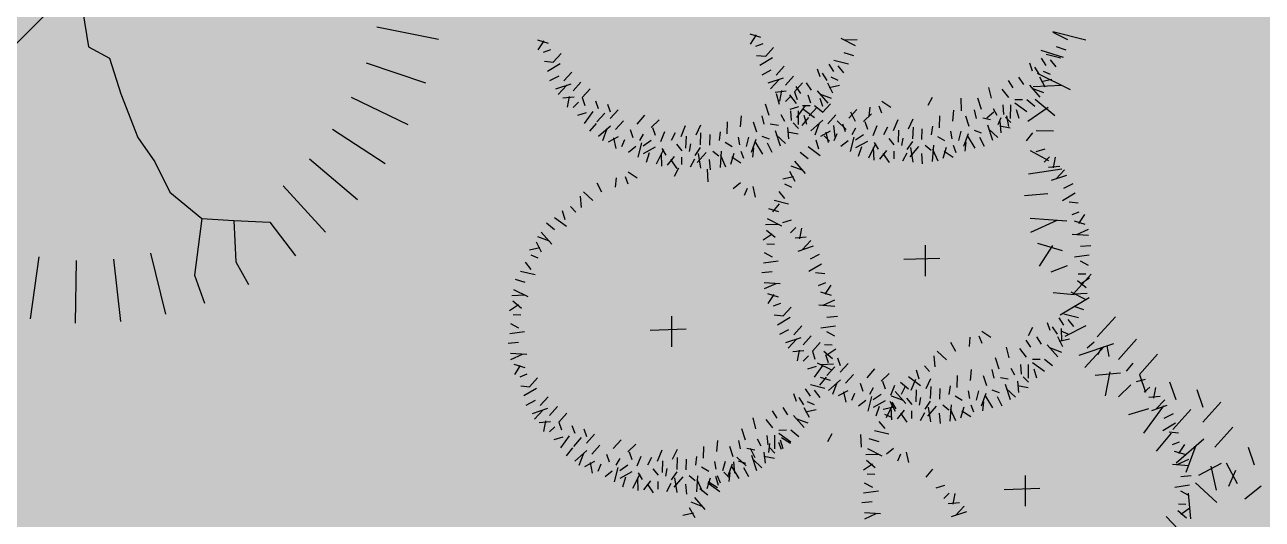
# Model space of a CAD drawing. Header units: millimetres. Extents: x 216896 to 446004, y 63591 to 243769.
# Drawn here: x 310579 to 312055, y 201129 to 201719 of the extents above; entities that cross this region are included whole.
import ezdxf

# ---------------------------------------------------------------- set-up
doc = ezdxf.new("R2010")
doc.units = ezdxf.units.MM
for name, color, linetype, true_color in [('green', 7, 'Continuous', 0x45e718), ('shadov', 7, 'Continuous', 0x2a3c34), ('trees', 7, 'Continuous', 0x547000)]:
    doc.layers.add(name, color=color, linetype=linetype, true_color=true_color)

msp = doc.modelspace()

# ---------------------------------------------------------------- hatches: boundary and pattern name
at = {"layer": 'shadov', "ltscale": 0.1}
h = msp.add_hatch(dxfattribs=at)
h.set_pattern_fill('DOTS', color=256, scale=0.001)
h.paths.add_polyline_path([(301407.1, 217899.8), (312801.2, 225349), (312801.2, 212348), (312876.2, 207772.5), (312801.2, 178300), (309333.4, 178300), (309333.4, 168225), (331284.9, 168225), (319890.8, 160775.8), (297939.4, 160775.8), (297939.4, 170850.8), (301375.7, 173101.6)])

# ---------------------------------------------------------------- linework, layer by layer
at = {"layer": 'green'}
for p, q in [((310640.9, 201779.3), (310654.9, 201692.6)), ((310614.4, 201742.2), (310569.4, 201697.1)), ((311072.2, 201701.2), (310998.9, 201716.2)), ((311443.7, 201708), (311456.6, 201704.1)), ((311805.5, 201709.9), (311822.7, 201701.3)), ((311190.4, 201701), (311203.3, 201697)), ((311191.4, 201688.8), (311198.5, 201699.7)), ((311444.7, 201695.9), (311451.8, 201706.7)), ((311459.2, 201696.1), (311450.7, 201692.8)), ((311552.2, 201702.8), (311569.4, 201694.3)), ((311571.8, 201701), (311556.6, 201700.4)), ((310654.9, 201692.6), (310679.7, 201679.1)), ((310679.7, 201679.1), (310693.2, 201636.3)), ((311205.9, 201689.1), (311197.4, 201685.7)), ((311218.6, 201684.7), (311209.1, 201674.2)), ((311462.9, 201680.9), (311451.9, 201682)), ((311470.8, 201679.3), (311455.6, 201670.2)), ((311471.9, 201691.8), (311462.4, 201681.2)), ((311555.8, 201685.8), (311567.6, 201682.1)), ((311791.4, 201678.9), (311797.1, 201670.1)), ((311797.5, 201683.7), (311814.7, 201679.4)), ((311809.1, 201692.8), (311820.9, 201689.1)), ((311057.3, 201649.2), (310986.5, 201673.2)), ((311209.6, 201673.8), (311198.6, 201674.9)), ((311217.5, 201672.3), (311202.3, 201663.2)), ((311469, 201664.6), (311458.1, 201658.9)), ((311484.6, 201669.3), (311475.1, 201658.8)), ((311524, 201666.3), (311527.2, 201657)), ((311538.1, 201671.8), (311543.7, 201663.1)), ((311544.2, 201676.7), (311561.4, 201672.4)), ((311548.7, 201670), (311555.6, 201661.4)), ((311777.3, 201673.3), (311780.5, 201664.1)), ((311783.5, 201668.3), (311789.2, 201659.6)), ((311793.8, 201663.6), (311802.2, 201660)), ((311802, 201677), (311808.9, 201668.5)), ((311215.7, 201657.6), (311204.7, 201651.9)), ((311231.3, 201662.3), (311221.8, 201651.8)), ((311242.3, 201650.4), (311232.9, 201639.9)), ((311483.6, 201655.2), (311465.4, 201649)), ((311468.4, 201642.6), (311478.8, 201653.7)), ((311495.7, 201657.5), (311486.2, 201646.9)), ((311506.7, 201649.6), (311497.2, 201639)), ((311511.2, 201649.4), (311516.8, 201640.7)), ((311530.2, 201661.3), (311535.8, 201652.5)), ((311543, 201637.3), (311536.7, 201649.1)), ((311540.5, 201656.6), (311548.9, 201652.9)), ((311751.9, 201652.5), (311757.5, 201643.8)), ((311764.5, 201656.4), (311770.2, 201647.7)), ((311796.3, 201644.3), (311790, 201656.2)), ((311804.2, 201653.5), (311791.6, 201650.9)), ((310693.2, 201636.3), (310713.5, 201584.5)), ((311230.3, 201648.1), (311212.1, 201642)), ((311215.1, 201635.6), (311225.4, 201646.7)), ((311253.4, 201642.5), (311243.9, 201632)), ((311473.9, 201638.6), (311487.3, 201639.9)), ((311475.4, 201636.9), (311478.6, 201624.1)), ((311479.4, 201627.8), (311481.8, 201640.5)), ((311491.1, 201635.1), (311499, 201625.1)), ((311497.2, 201639), (311500.4, 201629.8)), ((311498.6, 201645.4), (311504.2, 201636.7)), ((311513.1, 201635.1), (311516.2, 201625.8)), ((311524, 201639.9), (311536.7, 201625.4)), ((311541.4, 201630.7), (311527.2, 201635.9)), ((311550.9, 201646.5), (311538.3, 201643.8)), ((311728.7, 201643.9), (311731.9, 201631.1)), ((311744.4, 201642.2), (311752.3, 201632.1)), ((311777.3, 201646.9), (311790, 201632.4)), ((311794.7, 201637.7), (311780.5, 201643)), ((311036, 201599.5), (310968.7, 201632.2)), ((311220.6, 201631.6), (311234, 201632.9)), ((311226.1, 201620.7), (311228.5, 201633.4)), ((311239.4, 201626.5), (311232.8, 201620.2)), ((311243.9, 201632), (311247.1, 201622.7)), ((311259.8, 201628), (311262.9, 201618.8)), ((311274, 201624.1), (311277.2, 201614.8)), ((311462.1, 201624.5), (311466.5, 201611)), ((311492.8, 201633.5), (311486.2, 201627.2)), ((311502, 201620.9), (311491.4, 201617.7)), ((311509.9, 201622.5), (311499.3, 201608.2)), ((311506.6, 201622.5), (311515.9, 201622.7)), ((311524.1, 201620.6), (311514.7, 201610)), ((311520.9, 201622.7), (311530.4, 201614.8)), ((311527.3, 201631.1), (311530.5, 201621.9)), ((311540, 201624.5), (311530.5, 201614)), ((311586, 201609.6), (311587.2, 201620.6)), ((311601.3, 201613.3), (311598, 201621.8)), ((311601.1, 201627.8), (311611.9, 201620.7)), ((311656.4, 201622.8), (311661.7, 201632.5)), ((311695.5, 201631.2), (311696.1, 201616)), ((311715.4, 201631.5), (311719.8, 201618)), ((311745.6, 201623.2), (311746.6, 201611.7)), ((311754.9, 201623.4), (311754.6, 201607.1)), ((311759.9, 201625.8), (311774.2, 201615.3)), ((311760, 201629.5), (311769.2, 201629.7)), ((311774.2, 201629.8), (311783.7, 201621.9)), ((311248.7, 201613.8), (311238.1, 201610.7)), ((311256.6, 201615.4), (311246, 201601.2)), ((311270.8, 201613.5), (311261.3, 201603)), ((311286.7, 201617.5), (311277.2, 201606.9)), ((311318.3, 201610.9), (311308.8, 201600.3)), ((311335.7, 201605.6), (311326.2, 201596.4)), ((311433.5, 201610.1), (311432.2, 201596.9)), ((311458.2, 201610.2), (311460.5, 201600.1)), ((311480.7, 201611.9), (311485.2, 201603.8)), ((311492.3, 201616.2), (311493.3, 201604.6)), ((311501.5, 201616.3), (311501.3, 201600)), ((311513.9, 201608.2), (311505.9, 201598.7)), ((311506.6, 201618.8), (311520.9, 201608.2)), ((311508.2, 201610.9), (311511.4, 201600.3)), ((311531, 201605.1), (311516.5, 201592.4)), ((311546.3, 201611.3), (311536.8, 201600.8)), ((311571.6, 201617.9), (311562.1, 201607.4)), ((311569.8, 201603.5), (311564.1, 201614.4)), ((311589, 201612.7), (311579.5, 201603.4)), ((311620.2, 201605.3), (311614.8, 201592.1)), ((311638.3, 201606.3), (311632.6, 201594.4)), ((311670.1, 201610), (311669.6, 201595.8)), ((311686.8, 201617.1), (311685.5, 201604)), ((311701, 201610.1), (311705, 201598)), ((311711.5, 201617.2), (311713.8, 201607.1)), ((311721.6, 201607.9), (311731.1, 201606)), ((311726.5, 201608), (311735, 201615)), ((311734, 201618.9), (311738.5, 201610.9)), ((311739.9, 201599.9), (311743.5, 201608.2)), ((311748.9, 201608.7), (311755.2, 201602.1)), ((311750, 201610.3), (311752.6, 201597.6)), ((311761.5, 201617.9), (311764.7, 201607.4)), ((311008.6, 201552.8), (310946, 201593.7)), ((311260.5, 201601.2), (311252.6, 201591.7)), ((311277.7, 201598), (311263.2, 201585.4)), ((311268.4, 201580.6), (311273.7, 201594.9)), ((311293, 201604.3), (311283.5, 201593.7)), ((311300.9, 201593.7), (311304.1, 201584.5)), ((311327.8, 201596.4), (311331, 201587.1)), ((311342, 201591.1), (311337.3, 201579.2)), ((311354.7, 201589.8), (311350, 201580.6)), ((311366.8, 201598.2), (311361.5, 201585.1)), ((311385, 201599.2), (311379.2, 201587.3)), ((311385.1, 201589.8), (311384.6, 201575.6)), ((311408.3, 201590.9), (311407, 201580.6)), ((311416.8, 201603), (311416.3, 201588.8)), ((311447.7, 201603.1), (311451.7, 201590.9)), ((311468.2, 201600.8), (311477.8, 201598.9)), ((311473.9, 201592.5), (311480.1, 201574.3)), ((311501.3, 201588.3), (311488.6, 201590.7)), ((311490.5, 201582.8), (311489.2, 201596.2)), ((311495.5, 201601.7), (311501.9, 201595.1)), ((311521.8, 201587.7), (311527, 201601.9)), ((311528.4, 201586.1), (311540.2, 201592.4)), ((311537.6, 201578.2), (311534.9, 201590.8)), ((311543.8, 201598.6), (311545.1, 201585.2)), ((311547.8, 201604.1), (311558.9, 201593.7)), ((311554.2, 201600.8), (311557.4, 201591.6)), ((311570, 201595.5), (311565.3, 201587.6)), ((311581.1, 201603.4), (311584.3, 201594.2)), ((311595.4, 201598.1), (311590.6, 201586.3)), ((311608, 201596.8), (311603.3, 201587.6)), ((311621, 201592.9), (311620.6, 201578.7)), ((311638.5, 201596.8), (311638, 201582.6)), ((311649.2, 201594.8), (311648.8, 201582)), ((311661.6, 201597.9), (311660.3, 201587.6)), ((311683.3, 201591.8), (311684.7, 201582.7)), ((311695.7, 201591.8), (311692.6, 201580.7)), ((311711.3, 201592.9), (311720, 201589.9)), ((311727.2, 201599.6), (311733.4, 201581.3)), ((311739.8, 201584.4), (311728.7, 201594.7)), ((311754.6, 201595.4), (311741.9, 201597.8)), ((311743.8, 201589.9), (311742.5, 201603.3)), ((311773.7, 201580.2), (311781.6, 201589.7)), ((310713.5, 201584.5), (310733.7, 201555.2)), ((311275, 201579), (311286.9, 201585.4)), ((311284.3, 201571.1), (311281.6, 201583.8)), ((311294.4, 201581.5), (311290.7, 201573.2)), ((311314.5, 201577.9), (311310.2, 201560.7)), ((311316.7, 201588.5), (311312, 201580.6)), ((311326.2, 201580.6), (311316.7, 201574)), ((311356.4, 201576.2), (311362.5, 201568.6)), ((311367.7, 201585.8), (311367.2, 201571.6)), ((311373, 201576.6), (311371.3, 201567.6)), ((311395.9, 201587.8), (311395.5, 201575)), ((311414.5, 201578.6), (311422.8, 201573.6)), ((311430, 201584.8), (311431.4, 201575.7)), ((311442.3, 201584.8), (311439.3, 201573.7)), ((311451.1, 201581.8), (311445.2, 201566.6)), ((311449.8, 201579.7), (311458.9, 201564.5)), ((311458, 201585.9), (311466.7, 201582.9)), ((311464.4, 201577.9), (311470.2, 201567)), ((311486.5, 201577.3), (311475.3, 201587.7)), ((311526.1, 201570.5), (311522.9, 201581.1)), ((311538.7, 201579.8), (311532.4, 201586.3)), ((311547.7, 201588.6), (311544, 201580.2)), ((311561.1, 201580.4), (311552.5, 201573.5)), ((311567.8, 201584.9), (311563.5, 201567.7)), ((311579.5, 201587.6), (311570, 201581)), ((311584.3, 201579.7), (311570, 201571.8)), ((311593.9, 201576.9), (311585.4, 201559.7)), ((311592.2, 201578.4), (311596.9, 201570.5)), ((311609.7, 201583.2), (311615.8, 201575.6)), ((311626.3, 201583.7), (311624.6, 201574.6)), ((311638, 201579.5), (311631.3, 201570)), ((311653, 201575.1), (311660.2, 201569.3)), ((311662.8, 201575), (311661.5, 201555.8)), ((311667.8, 201585.7), (311676.1, 201580.6)), ((311686.3, 201575.1), (311689.6, 201566.6)), ((311704.4, 201588.8), (311698.6, 201573.6)), ((311701.5, 201578.8), (311700.4, 201567.9)), ((311703.1, 201586.7), (311712.2, 201571.5)), ((311717.8, 201584.9), (311723.5, 201574)), ((311307.8, 201573.4), (311299.2, 201566.4)), ((311331, 201572.6), (311316.7, 201564.7)), ((311323.6, 201566.2), (311319.9, 201554.4)), ((311340.6, 201569.9), (311332.1, 201552.6)), ((311338.7, 201550.3), (311338.2, 201565.4)), ((311338.9, 201571.3), (311343.6, 201563.4)), ((311345.4, 201551.3), (311354, 201561.7)), ((311362.3, 201561), (311362.2, 201551.9)), ((311384.7, 201572.4), (311378, 201563)), ((311391.8, 201566.6), (311381.1, 201554.3)), ((311382.3, 201565.3), (311384.9, 201547.8)), ((311399.7, 201568.1), (311406.9, 201562.3)), ((311409.5, 201567.9), (311408.2, 201548.7)), ((311415.3, 201549.1), (311409, 201562.9)), ((311421.1, 201552.6), (311425, 201565.5)), ((311433.2, 201553.6), (311422.4, 201560.7)), ((311433, 201568.1), (311436.3, 201559.6)), ((311448.2, 201571.8), (311447.1, 201560.8)), ((311513.4, 201558.7), (311503.9, 201566.6)), ((311527.6, 201562.6), (311513.4, 201573.2)), ((311576.9, 201573.3), (311573.2, 201561.5)), ((311592.1, 201557.3), (311591.5, 201572.5)), ((311598.8, 201558.4), (311607.3, 201568.7)), ((311610.3, 201554.6), (311603, 201565.3)), ((311615.7, 201568.1), (311615.5, 201558.9)), ((311631.1, 201565.7), (311625.9, 201556)), ((311645.1, 201573.7), (311634.5, 201561.4)), ((311635.6, 201572.4), (311638.2, 201554.8)), ((311648.5, 201565.1), (311649.6, 201552.8)), ((311668.6, 201556.1), (311662.3, 201569.9)), ((311674.4, 201559.7), (311678.3, 201572.6)), ((311686.5, 201560.6), (311675.7, 201567.7)), ((311785.6, 201567.6), (311796.1, 201570.7)), ((311794.8, 201554.9), (311801.4, 201561.2)), ((311808.1, 201560.7), (311805.7, 201548)), ((310733.7, 201555.2), (310751.7, 201519.2)), ((310975.6, 201509.9), (310918.6, 201558.3)), ((311357, 201547.5), (311349.7, 201558.2)), ((311353.9, 201538.3), (311359.1, 201548)), ((311377.8, 201558.6), (311372.6, 201548.9)), ((311392.9, 201546.6), (311393.5, 201531.5)), ((311395.2, 201558.1), (311396.3, 201545.7)), ((311492.8, 201550.7), (311507.1, 201545.5)), ((311510.2, 201541.5), (311497.6, 201556)), ((311813.6, 201549.8), (311800.3, 201548.5)), ((311819.1, 201545.8), (311808.8, 201534.7)), ((311283.5, 201525.1), (311284.6, 201536.1)), ((311298.7, 201528.8), (311295.4, 201537.3)), ((311298.5, 201543.3), (311309.3, 201536.2)), ((311483.3, 201534.9), (311496, 201537.6)), ((311491.2, 201544.1), (311497.6, 201532.3)), ((311803.9, 201533.3), (311822.2, 201539.4)), ((310751.7, 201519.2), (310790, 201487.6)), ((310937.5, 201471.4), (310887, 201526.6)), ((311245.2, 201519.5), (311256.3, 201509.2)), ((311267.2, 201519), (311261.5, 201529.9)), ((311423.9, 201523.5), (311432.5, 201530.5)), ((311437.3, 201515.3), (311441, 201523.7)), ((311447.4, 201525.8), (311450.1, 201513.1)), ((311485.6, 201511.4), (311478.6, 201520)), ((311493.8, 201524.8), (311485.4, 201528.5)), ((311816.8, 201509.1), (311832, 201518.3)), ((311818.6, 201523.8), (311829.5, 201529.5)), ((311236.1, 201495.2), (311229.8, 201501.8)), ((311241.2, 201514.1), (311242.5, 201500.7)), ((311471.1, 201495.7), (311479.1, 201505.2)), ((311490.1, 201504.7), (311472.9, 201509)), ((311824.7, 201507.6), (311835.6, 201506.5)), ((310790, 201487.6), (310781, 201420.1)), ((310790, 201487.6), (310828.3, 201485.4)), ((311225.1, 201478.1), (311210.8, 201488.6)), ((311223.5, 201486), (311220.3, 201496.6)), ((311482.1, 201478.6), (311464.8, 201487.1)), ((311478.4, 201495.6), (311466.6, 201499.3)), ((311828.4, 201492.3), (311836.9, 201495.7)), ((311842.9, 201492.6), (311835.8, 201481.7)), ((310828.3, 201485.4), (310871.1, 201483.1)), ((310828.3, 201485.4), (310830.5, 201435.8)), ((310871.1, 201483.1), (310901.7, 201442.9)), ((311207.7, 201457), (311195, 201471.5)), ((311210.8, 201474.1), (311201.3, 201482)), ((311462.5, 201480.4), (311477.6, 201481)), ((311463.5, 201473.8), (311473.9, 201465.2)), ((311483, 201483), (311493.6, 201486.2)), ((311492.2, 201470.4), (311498.8, 201476.7)), ((311505.6, 201476.1), (311503.2, 201463.4)), ((311843.8, 201480.4), (311831, 201484.4)), ((311847.4, 201474.7), (311833.6, 201468.3)), ((311188.7, 201459.6), (311195, 201447.8)), ((311190.3, 201466.2), (311204.5, 201461)), ((311459.7, 201462.2), (311470.4, 201469.5)), ((311473.3, 201456.8), (311464.1, 201457)), ((311511.1, 201465.3), (311497.7, 201464)), ((311516.6, 201461.3), (311506.2, 201450.2)), ((311828.5, 201468.9), (311847.7, 201467.6)), ((310746.8, 201373.4), (310729.2, 201446.1)), ((311180.8, 201450.4), (311193.4, 201453)), ((311191.2, 201440.3), (311182.8, 201444)), ((311470.8, 201441.4), (311461.1, 201446.6)), ((311501.4, 201448.8), (311519.6, 201454.9)), ((311516, 201439.3), (311526.9, 201445)), ((311652.9, 201455.7), (311652.9, 201418.8)), ((311831.1, 201441.7), (311848.7, 201444.3)), ((311838.4, 201454.5), (311850.7, 201455.6)), ((310585.4, 201367.7), (310595.7, 201441.8)), ((310639.3, 201362.8), (310640.3, 201437.6)), ((310693.4, 201364.7), (310685, 201439.1)), ((310830.5, 201435.8), (310845.6, 201409)), ((311183, 201426.9), (311176.1, 201435.5)), ((311477.5, 201436.9), (311460, 201434.3)), ((311514.2, 201424.6), (311529.4, 201433.7)), ((311670.3, 201439.9), (311627.5, 201438.6)), ((311837.9, 201437.2), (311847.6, 201432)), ((310781, 201420.1), (310793, 201386.6)), ((311175.9, 201411.1), (311164.1, 201414.8)), ((311187.5, 201420.2), (311170.3, 201424.5)), ((311470.3, 201424), (311458, 201422.9)), ((311522.1, 201423), (311533.1, 201421.9)), ((311845.2, 201404.8), (311834.8, 201413.3)), ((311835.4, 201421.7), (311844.6, 201421.5)), ((311848.9, 201416.4), (311838.2, 201409.1)), ((311179.5, 201394.1), (311162.3, 201402.6)), ((311480.1, 201409.7), (311460.9, 201411)), ((311461.3, 201403.9), (311475.1, 201410.2)), ((311464.9, 201398.1), (311477.7, 201394.2)), ((311525.8, 201407.8), (311534.3, 201411.1)), ((311541.3, 201395.9), (311528.4, 201399.8)), ((311540.3, 201408), (311533.2, 201397.2)), ((311826.6, 201400), (311843.8, 201391.4)), ((311846.2, 201398.1), (311831, 201397.5)), ((311157.2, 201377.7), (311167.9, 201385)), ((311159.9, 201395.9), (311175.1, 201396.5)), ((311161, 201389.2), (311171.3, 201380.7)), ((311465.8, 201386), (311472.9, 201396.8)), ((311480.3, 201386.2), (311471.8, 201382.9)), ((311526, 201384.4), (311545.2, 201383.1)), ((311544.8, 201390.1), (311531, 201383.8)), ((311830.2, 201382.9), (311842, 201379.2)), ((311170.7, 201372.3), (311161.5, 201372.5)), ((311350.3, 201371.2), (311350.3, 201334.3)), ((311484, 201371), (311473, 201372.1)), ((311491.9, 201369.4), (311476.7, 201360.3)), ((311493, 201381.9), (311483.5, 201371.3)), ((311535.8, 201370), (311548.2, 201371.1)), ((311812.6, 201369), (311818.2, 201360.2)), ((311818.6, 201373.8), (311835.8, 201369.5)), ((311168.3, 201356.9), (311158.6, 201362.1)), ((311367.7, 201355.4), (311325, 201354.1)), ((311490.1, 201354.7), (311479.2, 201349)), ((311505.7, 201359.5), (311496.2, 201348.9)), ((311528.6, 201357.1), (311546.1, 201359.7)), ((311776.1, 201348.1), (311781.3, 201357.8)), ((311798.4, 201363.4), (311801.6, 201354.2)), ((311804.6, 201358.4), (311810.3, 201349.7)), ((311814.9, 201353.7), (311823.3, 201350.1)), ((311815.1, 201356.5), (311815.7, 201341.3)), ((311823.1, 201367.1), (311830, 201358.6)), ((311167.7, 201339.5), (311155.4, 201338.4)), ((311175, 201352.4), (311157.4, 201349.8)), ((311504.7, 201345.3), (311486.5, 201339.1)), ((311489.5, 201332.7), (311499.9, 201343.9)), ((311516.8, 201347.6), (311507.3, 201337)), ((311527.8, 201339.7), (311518.4, 201329.1)), ((311535.3, 201352.7), (311545, 201347.4)), ((311689.4, 201328.8), (311683.7, 201339.8)), ((311705.7, 201334.9), (311706.8, 201345.9)), ((311720.9, 201338.6), (311717.6, 201347.1)), ((311720.7, 201353.1), (311731.5, 201346.1)), ((311773, 201342.6), (311778.6, 201333.9)), ((311785.7, 201346.5), (311791.3, 201337.8)), ((311817.4, 201334.4), (311811.1, 201346.3)), ((311825.3, 201343.6), (311812.7, 201341)), ((311846.1, 201333.3), (311854.7, 201340.3)), ((311177.6, 201325.2), (311158.4, 201326.5)), ((311158.7, 201319.4), (311172.5, 201325.7)), ((311495, 201328.7), (311508.4, 201330)), ((311500.5, 201317.9), (311502.9, 201330.6)), ((311518.4, 201329.1), (311521.5, 201319.9)), ((311542.6, 201320.3), (311532.2, 201328.8)), ((311532.9, 201337.2), (311542, 201337)), ((311534.2, 201325.2), (311537.3, 201315.9)), ((311546.4, 201331.8), (311535.7, 201324.6)), ((311663.4, 201323.9), (311664.7, 201310.5)), ((311667.4, 201329.4), (311678.5, 201319.1)), ((311749.8, 201334), (311753, 201321.2)), ((311765.5, 201332.3), (311773.4, 201322.2)), ((311798.4, 201337), (311811.1, 201322.5)), ((311815.9, 201327.8), (311801.6, 201333.1)), ((311859.5, 201325.2), (311863.2, 201333.5)), ((311869.6, 201335.6), (311872.2, 201322.9)), ((311162.3, 201313.6), (311175.2, 201309.7)), ((311163.2, 201301.5), (311170.3, 201312.3)), ((311513.9, 201323.7), (311507.3, 201317.3)), ((311523.1, 201311), (311512.5, 201307.8)), ((311531, 201312.6), (311520.5, 201298.3)), ((311524, 201315.4), (311541.3, 201306.9)), ((311543.6, 201313.6), (311528.5, 201313)), ((311545.3, 201310.7), (311535.8, 201300.1)), ((311548.4, 201321.2), (311551.6, 201312)), ((311561.1, 201314.6), (311551.6, 201304.1)), ((311658.3, 201305.1), (311652, 201311.7)), ((311736.5, 201321.6), (311740.9, 201308.1)), ((311766.7, 201313.3), (311767.7, 201301.8)), ((311776, 201313.5), (311775.7, 201297.2)), ((311781, 201315.9), (311795.3, 201305.4)), ((311781.1, 201319.6), (311790.3, 201319.8)), ((311795.3, 201319.9), (311804.8, 201312)), ((311893.3, 201305.5), (311901.3, 201315)), ((311177.7, 201301.7), (311169.2, 201298.4)), ((311190.5, 201297.4), (311181, 201286.8)), ((311535, 201298.3), (311527, 201288.8)), ((311527.7, 201298.4), (311539.5, 201294.7)), ((311552.1, 201295.2), (311537.6, 201282.5)), ((311567.4, 201301.4), (311557.9, 201290.9)), ((311592.7, 201308), (311583.2, 201297.5)), ((311610.1, 201302.8), (311600.6, 201293.5)), ((311647.3, 201287.9), (311633, 201298.5)), ((311641.3, 201295.4), (311636, 201282.2)), ((311645.7, 201295.8), (311642.5, 201306.4)), ((311659.4, 201296.4), (311653.7, 201284.5)), ((311691.2, 201300.1), (311690.7, 201285.9)), ((311707.9, 201307.2), (311706.6, 201294.1)), ((311722.1, 201300.2), (311726.1, 201288.1)), ((311732.7, 201307.3), (311734.9, 201297.2)), ((311742.7, 201298), (311752.2, 201296.1)), ((311755.1, 201309), (311759.6, 201301)), ((311770, 201298.8), (311776.3, 201292.2)), ((311782.6, 201308), (311785.8, 201297.5)), ((311905.2, 201292.9), (311915.8, 201296)), ((311181.4, 201286.5), (311170.5, 201287.6)), ((311189.3, 201284.9), (311174.1, 201275.8)), ((311510, 201284.4), (311515.6, 201275.7)), ((311516, 201289.3), (311533.2, 201285)), ((311520.5, 201282.6), (311527.5, 201274.1)), ((311542.9, 201277.8), (311548.1, 201292)), ((311549.5, 201276.2), (311561.3, 201282.5)), ((311558.7, 201268.3), (311556.1, 201280.9)), ((311575.3, 201290.9), (311578.5, 201281.7)), ((311591.1, 201285.6), (311586.4, 201277.7)), ((311602.2, 201293.5), (311605.4, 201284.3)), ((311616.5, 201288.2), (311611.7, 201276.4)), ((311629.9, 201266.8), (311617.2, 201281.3)), ((311633, 201284), (311623.5, 201291.9)), ((311629.1, 201286.9), (311624.4, 201277.7)), ((311642.2, 201283), (311641.7, 201268.8)), ((311659.6, 201286.9), (311659.1, 201272.7)), ((311670.3, 201284.9), (311669.9, 201272.1)), ((311682.7, 201288), (311681.4, 201277.7)), ((311704.4, 201281.9), (311705.9, 201272.8)), ((311716.8, 201282), (311713.7, 201270.8)), ((311732.4, 201283), (311741.1, 201280)), ((311748.4, 201289.7), (311754.5, 201271.4)), ((311760.9, 201274.5), (311749.8, 201284.8)), ((311775.7, 201285.5), (311763, 201287.9)), ((311764.9, 201280), (311763.6, 201293.4)), ((311914.4, 201280.2), (311921, 201286.5)), ((311927.8, 201286), (311925.4, 201273.3)), ((311187.5, 201270.2), (311176.6, 201264.5)), ((311203.1, 201274.9), (311193.6, 201264.4)), ((311495.9, 201278.9), (311499, 201269.7)), ((311502.1, 201273.9), (311507.7, 201265.2)), ((311512.3, 201269.2), (311520.7, 201265.6)), ((311568.8, 201278.7), (311565.1, 201270.3)), ((311582.2, 201270.5), (311573.6, 201263.6)), ((311588.9, 201275), (311584.6, 201257.8)), ((311600.6, 201277.7), (311591.1, 201271.1)), ((311605.4, 201269.8), (311591.1, 201261.9)), ((311615, 201267), (311606.5, 201249.8)), ((311610.9, 201269.5), (311617.2, 201257.6)), ((311612.4, 201276.1), (311626.7, 201270.8)), ((311613.3, 201268.5), (311618, 201260.6)), ((311630.8, 201273.3), (311636.9, 201265.7)), ((311647.5, 201273.8), (311645.7, 201264.7)), ((311659.1, 201269.6), (311652.4, 201260.1)), ((311674.1, 201265.2), (311681.3, 201259.4)), ((311683.9, 201265.1), (311682.6, 201245.9)), ((311688.9, 201275.8), (311697.3, 201270.7)), ((311707.4, 201265.2), (311710.7, 201256.7)), ((311725.5, 201278.9), (311719.7, 201263.7)), ((311722.6, 201268.9), (311721.5, 201258)), ((311724.2, 201276.8), (311733.3, 201261.6)), ((311738.9, 201275), (311744.6, 201264.1)), ((311933.3, 201275.1), (311919.9, 201273.8)), ((311938.8, 201271.2), (311928.4, 201260)), ((311202.2, 201260.7), (311183.9, 201254.6)), ((311187, 201248.2), (311197.3, 201259.3)), ((311214.2, 201263.1), (311204.7, 201252.5)), ((311225.3, 201255.2), (311215.8, 201244.6)), ((311470.4, 201258.1), (311476, 201249.3)), ((311483.1, 201262), (311488.7, 201253.3)), ((311495.9, 201252.5), (311508.5, 201238)), ((311514.9, 201249.9), (311508.5, 201261.7)), ((311522.8, 201259.1), (311510.1, 201256.5)), ((311598, 201263.4), (311594.3, 201251.6)), ((311603, 201260.2), (311615.6, 201262.9)), ((311613.4, 201250.1), (311605, 201253.8)), ((311613.2, 201247.4), (311612.6, 201262.6)), ((311619.9, 201248.5), (311628.4, 201258.8)), ((311631.4, 201244.7), (311624.1, 201255.4)), ((311636.8, 201258.2), (311636.6, 201249)), ((311652.2, 201255.8), (311647, 201246.1)), ((311666.2, 201263.8), (311655.6, 201251.5)), ((311656.7, 201262.5), (311659.3, 201244.9)), ((311669.6, 201255.2), (311670.7, 201242.9)), ((311689.7, 201246.2), (311683.4, 201260)), ((311695.5, 201249.8), (311699.4, 201262.7)), ((311707.6, 201250.7), (311696.8, 201257.8)), ((311923.6, 201258.6), (311941.8, 201264.8)), ((311938.2, 201249.1), (311949.1, 201254.9)), ((311192.5, 201244.2), (311205.9, 201245.5)), ((311198, 201233.4), (311200.4, 201246.1)), ((311211.3, 201239.1), (311204.7, 201232.8)), ((311215.8, 201244.6), (311218.9, 201235.4)), ((311231.6, 201240.7), (311234.8, 201231.4)), ((311245.9, 201236.7), (311249, 201227.5)), ((311434, 201237.1), (311438.3, 201223.6)), ((311447.2, 201249.5), (311450.5, 201236.7)), ((311463, 201247.8), (311470.9, 201237.7)), ((311478.5, 201235.1), (311487.7, 201235.3)), ((311492.7, 201235.4), (311502.2, 201227.5)), ((311513.3, 201243.3), (311499, 201248.6)), ((311605.2, 201236.8), (311598.3, 201245.3)), ((311936.4, 201234.5), (311951.6, 201243.6)), ((311220.5, 201226.5), (311210, 201223.3)), ((311228.4, 201228.1), (311217.9, 201213.8)), ((311242.7, 201226.1), (311233.2, 201215.6)), ((311258.5, 201230.1), (311249, 201219.6)), ((311290.2, 201223.5), (311280.7, 201213)), ((311405.4, 201222.7), (311404, 201209.6)), ((311430.1, 201222.8), (311432.4, 201212.7)), ((311452.6, 201224.5), (311457.1, 201216.4)), ((311464.2, 201228.8), (311465.1, 201217.3)), ((311473.4, 201228.9), (311473.1, 201212.6)), ((311478.5, 201231.4), (311492.7, 201220.9)), ((311480.1, 201223.5), (311483.2, 201213)), ((311481.4, 201226.4), (311492.2, 201219.3)), ((311536.8, 201221.3), (311542, 201231)), ((311575.9, 201229.7), (311576.5, 201214.5)), ((311598.1, 201220.9), (311586.3, 201224.6)), ((311609.7, 201230.1), (311592.5, 201234.3)), ((311944.3, 201232.9), (311955.3, 201231.8)), ((311948, 201217.7), (311956.5, 201221)), ((311232.4, 201213.8), (311224.5, 201204.3)), ((311249.5, 201210.7), (311235, 201198)), ((311240.3, 201193.2), (311245.6, 201207.5)), ((311264.8, 201216.9), (311255.3, 201206.4)), ((311272.8, 201206.4), (311275.9, 201197.1)), ((311307.6, 201218.2), (311298.1, 201209)), ((311299.7, 201209), (311302.8, 201199.8)), ((311338.7, 201210.9), (311333.4, 201197.7)), ((311356.9, 201211.9), (311351.1, 201199.9)), ((311388.6, 201215.6), (311388.1, 201201.4)), ((311419.5, 201215.7), (311423.5, 201203.5)), ((311440.1, 201213.4), (311449.7, 201211.6)), ((311450.2, 201202), (311444.4, 201213)), ((311462.3, 201195.5), (311461, 201208.8)), ((311466.4, 201208.2), (311467.5, 201219.1)), ((311467.4, 201214.3), (311473.7, 201207.7)), ((311481.7, 201211.8), (311478.3, 201220.4)), ((311582.1, 201205.8), (311597.3, 201206.3)), ((311601.7, 201203.9), (311584.5, 201212.5)), ((311606.9, 201206.6), (311615.4, 201213.5)), ((311620.3, 201198.4), (311623.9, 201206.8)), ((311630.4, 201208.8), (311633, 201196.2)), ((311963.4, 201205.8), (311950.6, 201209.7)), ((311962.5, 201217.9), (311955.4, 201207.1)), ((311246.9, 201191.7), (311258.8, 201198)), ((311256.1, 201183.7), (311253.5, 201196.4)), ((311266.2, 201194.2), (311262.6, 201185.8)), ((311288.6, 201201.1), (311283.8, 201193.2)), ((311298.1, 201193.2), (311288.6, 201186.6)), ((311313.9, 201203.7), (311309.1, 201191.9)), ((311326.6, 201202.4), (311321.8, 201193.2)), ((311339.6, 201198.4), (311339.1, 201184.3)), ((311357, 201202.4), (311356.5, 201188.2)), ((311367.8, 201200.4), (311367.4, 201187.6)), ((311380.1, 201203.5), (311378.8, 201193.2)), ((311386.3, 201191.3), (311394.7, 201186.2)), ((311401.8, 201197.4), (311403.3, 201188.3)), ((311414.2, 201197.4), (311411.2, 201186.3)), ((311422.9, 201194.4), (311417.1, 201179.2)), ((311421.6, 201192.3), (311430.7, 201177.1)), ((311424.2, 201197.1), (311425.5, 201183.7)), ((311428.2, 201202.6), (311439.3, 201192.3)), ((311429.8, 201198.5), (311438.5, 201195.5)), ((311445.8, 201205.2), (311451.9, 201186.9)), ((311458.3, 201190), (311447.2, 201200.3)), ((311473.2, 201201), (311460.5, 201203.4)), ((311579.4, 201187.5), (311590.1, 201194.8)), ((311583.1, 201199.1), (311593.5, 201190.5)), ((311948.2, 201194.2), (311967.4, 201192.9)), ((311967, 201200), (311953.2, 201193.6)), ((311279.6, 201186), (311271.1, 201179.1)), ((311286.3, 201190.5), (311282, 201173.3)), ((311302.8, 201185.3), (311288.6, 201177.4)), ((311295.4, 201178.9), (311291.7, 201167.1)), ((311312.5, 201182.5), (311303.9, 201165.2)), ((311310.6, 201162.9), (311310, 201178.1)), ((311310.7, 201184), (311315.5, 201176)), ((311328.2, 201188.8), (311334.3, 201181.2)), ((311344.9, 201189.3), (311343.1, 201180.2)), ((311356.5, 201185.1), (311349.8, 201175.6)), ((311363.7, 201179.3), (311353, 201167)), ((311354.1, 201178), (311356.8, 201160.4)), ((311371.6, 201180.7), (311378.7, 201174.9)), ((311381.4, 201180.6), (311380.1, 201161.4)), ((311392.9, 201165.3), (311396.9, 201178.1)), ((311406.4, 201169.1), (311403.3, 201179.6)), ((311404.8, 201180.7), (311408.2, 201172.2)), ((311419.1, 201178.3), (311412.8, 201184.9)), ((311420.1, 201184.4), (311418.9, 201173.5)), ((311436.3, 201190.5), (311442, 201179.6)), ((311592.9, 201182.2), (311583.7, 201182.4)), ((311654.1, 201178.8), (311662, 201188.3)), ((311772.5, 201181), (311772.5, 201144.1)), ((311958, 201179.8), (311970.3, 201181)), ((311317.3, 201163.9), (311325.8, 201174.3)), ((311328.8, 201160.2), (311321.6, 201170.9)), ((311334.2, 201173.7), (311334, 201164.5)), ((311349.7, 201171.2), (311344.5, 201161.5)), ((311367, 201170.7), (311368.1, 201158.4)), ((311387.2, 201161.7), (311380.8, 201175.5)), ((311393.8, 201157.2), (311384.3, 201165.1)), ((311408, 201161.2), (311393.8, 201171.7)), ((311405.1, 201166.2), (311394.2, 201173.3)), ((311597.2, 201162.2), (311579.6, 201159.6)), ((311590.4, 201166.7), (311580.8, 201171.9)), ((311666, 201166.1), (311676.5, 201169.3)), ((311789.9, 201165.2), (311747.2, 201163.9)), ((311950.8, 201167), (311968.3, 201169.6)), ((311957.5, 201162.5), (311967.2, 201157.3)), ((311373.2, 201149.3), (311387.4, 201144)), ((311390.6, 201140.1), (311378, 201154.6)), ((311589.9, 201149.3), (311577.6, 201148.2)), ((311675.2, 201153.4), (311681.8, 201159.8)), ((311694, 201148.4), (311680.6, 201147.1)), ((311688.5, 201159.2), (311686.1, 201146.5)), ((311955.1, 201147), (311964.2, 201146.8)), ((311363.7, 201133.5), (311376.4, 201136.1)), ((311371.6, 201142.7), (311378, 201130.8)), ((311599.8, 201135), (311580.6, 201136.3)), ((311580.9, 201129.2), (311594.7, 201135.5)), ((311684.3, 201131.8), (311702.6, 201138)), ((311699.5, 201144.4), (311689.2, 201133.2)), ((311964.8, 201130.1), (311954.4, 201138.7)), ((311968.6, 201141.7), (311957.9, 201134.4))]:
    msp.add_line(p, q, dxfattribs=at)
at = {"layer": 'trees'}
for p, q in [((311844.5, 201700.6), (311805.4, 201710.3)), ((311818, 201679.9), (311791.2, 201688.2)), ((311826.3, 201641.1), (311787.1, 201660.6)), ((311781.7, 201645.4), (311816.2, 201646.7)), ((311775.6, 201603.9), (311799.8, 201620.4)), ((311784.1, 201630.1), (311807.8, 201610.7)), ((311806.2, 201591.7), (311785.5, 201592.2)), ((311800.7, 201556.6), (311778.7, 201568.4)), ((311816, 201546.4), (311776.2, 201540.5)), ((311799.5, 201517.1), (311771.5, 201514.6)), ((311821.9, 201484.5), (311778.3, 201487.5)), ((311779.1, 201471.4), (311810.5, 201485.8)), ((311787.2, 201458.2), (311816.4, 201449.3)), ((311789.3, 201430.7), (311805.4, 201455.3)), ((311822.3, 201431.2), (311802.9, 201423.7)), ((311851.2, 201421.3), (311829.6, 201397.4)), ((311830.7, 201396.6), (311805.8, 201399.1)), ((311848.6, 201393), (311814.1, 201372.3)), ((311880, 201370.4), (311858.4, 201346.4)), ((311844.6, 201359.7), (311819.7, 201346.6)), ((311905.1, 201343.4), (311883.6, 201319.5)), ((311877.8, 201338.2), (311836.3, 201324.2)), ((311843.3, 201309.6), (311866.7, 201334.9)), ((311930.3, 201325.5), (311908.7, 201301.5)), ((311855.8, 201300.6), (311886.2, 201303.5)), ((311868.2, 201275.9), (311873.7, 201304.8)), ((311908.7, 201301.5), (311915.9, 201280.5)), ((311898.5, 201289), (311883.6, 201274.7)), ((311944.7, 201292.5), (311951.9, 201271.5)), ((311977.1, 201283.5), (311984.3, 201262.5)), ((312005.8, 201268.5), (311984.3, 201244.5)), ((311919.5, 201260.3), (311895.5, 201253.1)), ((311937.5, 201263.9), (311913.5, 201231.5)), ((311969.9, 201259.5), (311948.3, 201235.6)), ((312020.2, 201238.6), (311998.6, 201214.6)), ((311946.5, 201231.5), (311928.5, 201209.9)), ((311985.4, 201224.3), (311952.5, 201195.5)), ((311964.5, 201184.8), (311976.4, 201217.1)), ((312038.2, 201214.6), (312045.4, 201193.6)), ((311979.4, 201181.2), (312006.4, 201195.5)), ((312000.4, 201163.2), (311994.4, 201191.9)), ((312025.7, 201170.8), (312012.6, 201195.6)), ((312023.4, 201186.9), (312015.1, 201167.9)), ((311975.6, 201172), (312000.9, 201148.6)), ((312053.8, 201168.3), (312034.4, 201152.5)), ((311966.6, 201159.6), (311969.5, 201129.2)), ((311955, 201116.8), (311940.6, 201131.8))]:
    msp.add_line(p, q, dxfattribs=at)

doc.saveas('drawing.dxf')
